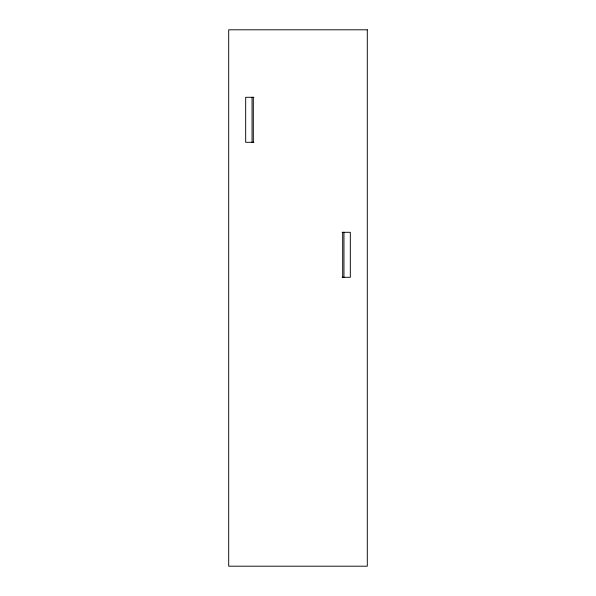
<?xml version="1.0" encoding="UTF-8"?>
<svg xmlns="http://www.w3.org/2000/svg" width="596" height="596" viewBox="0 0 596 596"><rect width="100%" height="100%" fill="white"/><g stroke="black" fill="none" stroke-linecap="round" stroke-linejoin="round"><path stroke-width="0.89" d="M253.881 97.297L245.679 97.297L245.679 142.302L253.881 142.302M342.119 232.298L350.321 232.298L350.321 277.296L342.119 277.296M343.952 232.298L343.952 277.296M342.685 232.298L342.685 277.296M253.315 97.297L253.315 142.302M252.048 97.297L252.048 142.302M367.3 29.8L228.7 29.8L228.7 566.2L367.3 566.2L367.3 29.8"/></g></svg>
